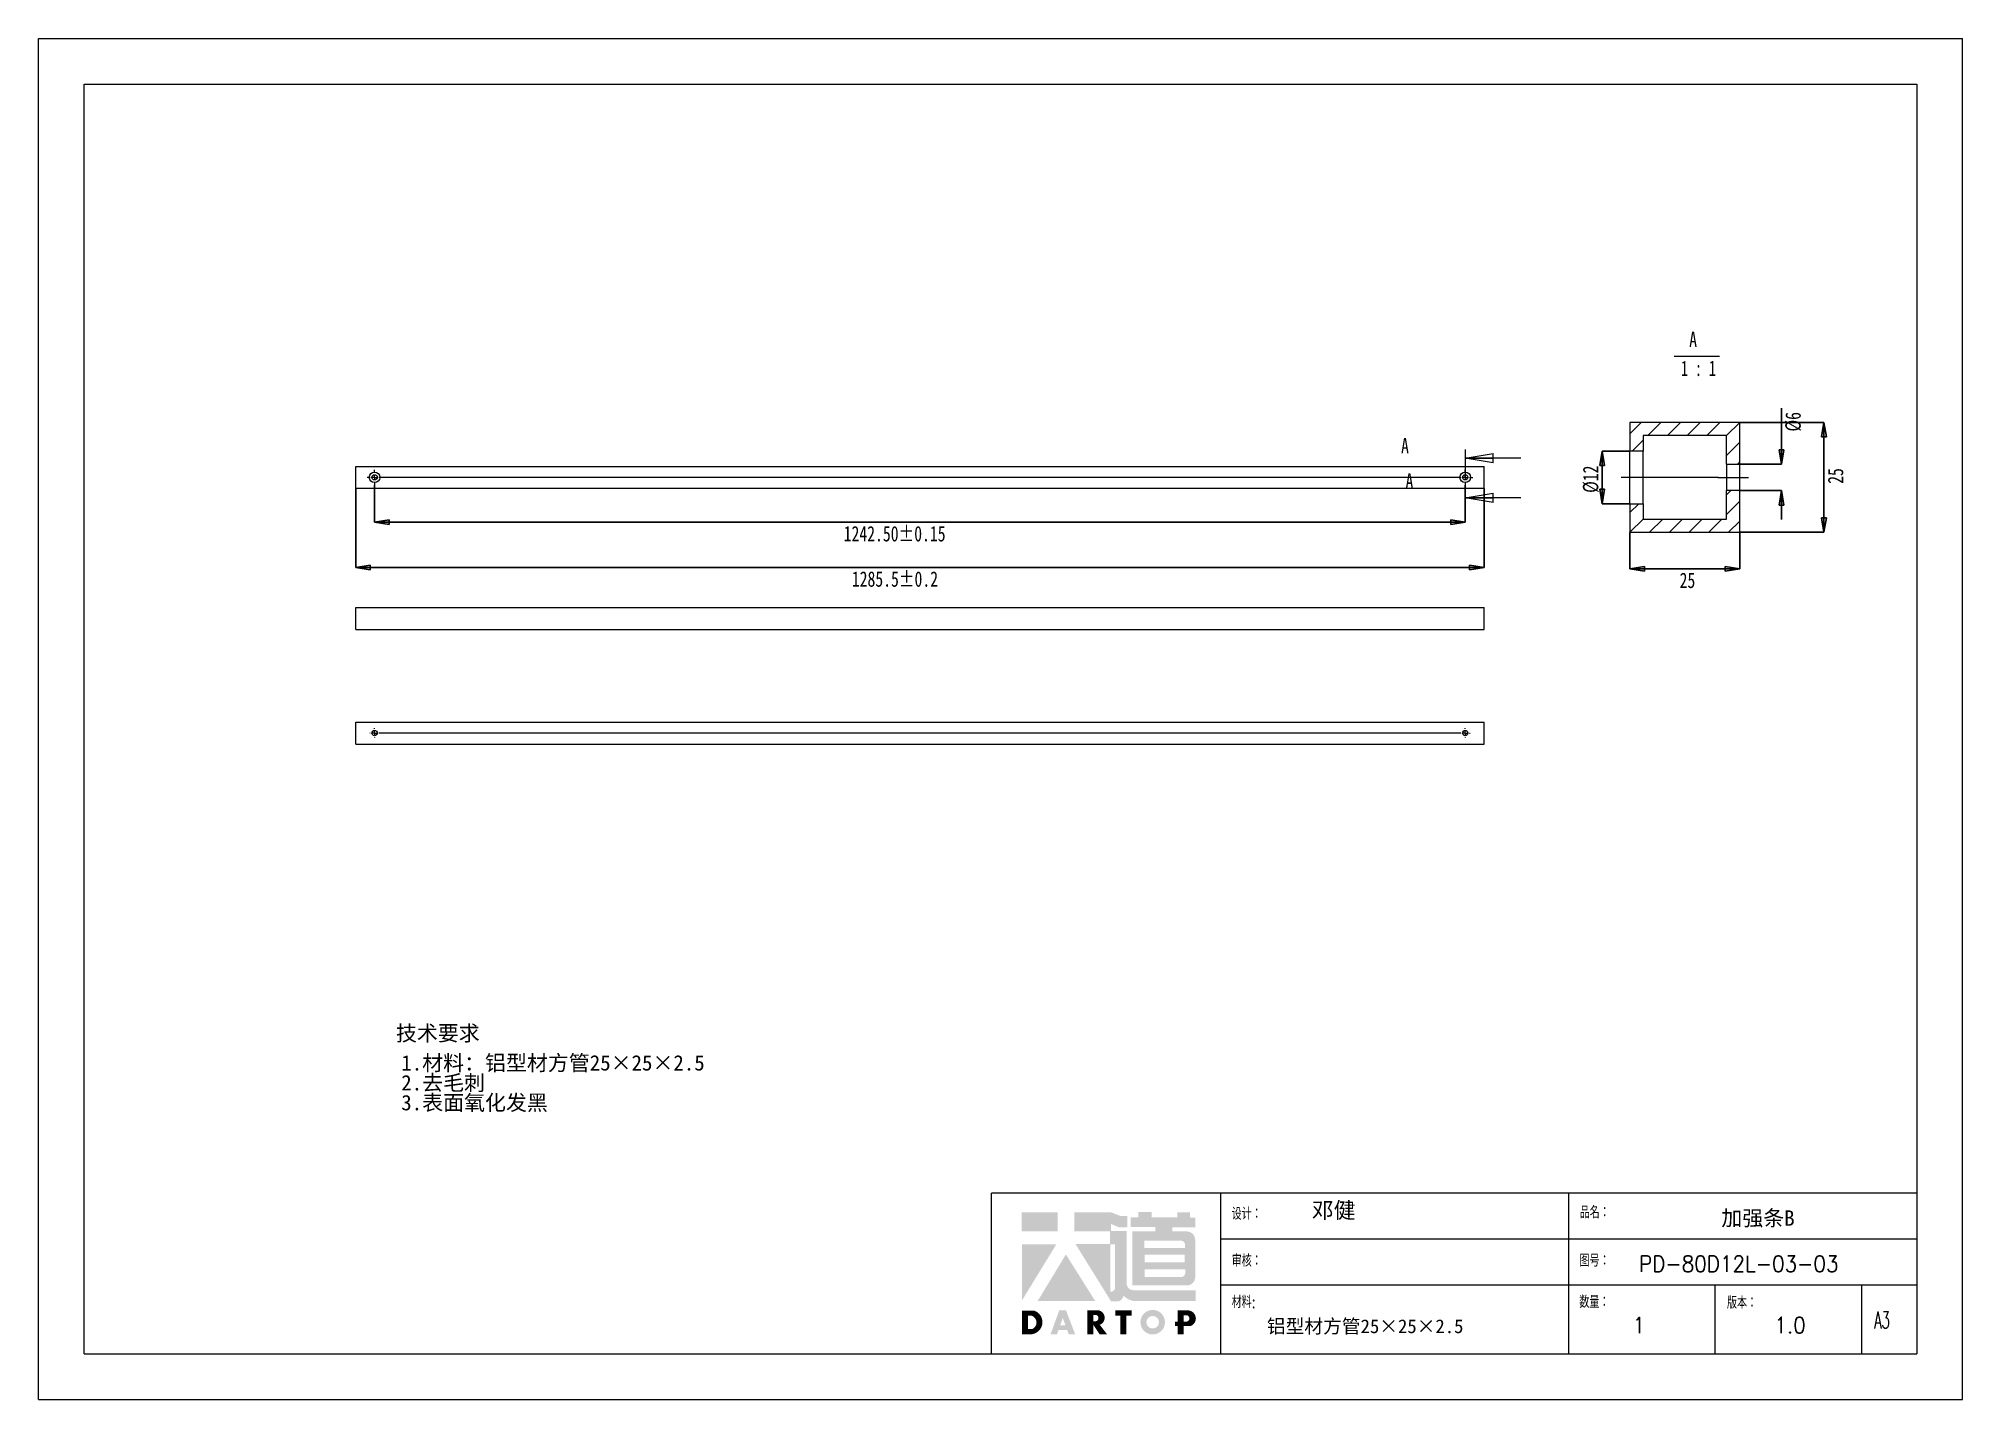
# Model space of a CAD drawing. Header units: millimetres. Extents: x 587 to 1026, y 9 to 319.
import ezdxf
from ezdxf.enums import TextEntityAlignment as Align

# ---------------------------------------------------------------- set-up
doc = ezdxf.new("R2010")
doc.units = ezdxf.units.MM
doc.header["$PDSIZE"] = -1
for name, pattern in [('SLD-中心线', [34.29, 30.48, -1.27, 1.27, -1.27]), ('SLD-实线', [0]), ('SLD-细-粗_点画线', [15.24, 6.35, -1.27, 1.27, -1.27, 5.08])]:
    doc.linetypes.add(name, pattern=pattern)
doc.layers.add('A-TITLEBLOCK', color=7, linetype='Continuous', lineweight=18)
doc.styles.add('HZ', font='')
doc.styles.add('SLDTEXTSTYLE0', font='TXT', dxfattribs={"width": 0.75, "bigfont": 'bigfont'})
doc.styles.add('SLDTEXTSTYLE1', font='TXT', dxfattribs={"width": 0.571429, "bigfont": 'bigfont'})
doc.styles.add('SLDTEXTSTYLE3', font='TXT', dxfattribs={"width": 0.75})
doc.styles.add('SLDTEXTSTYLE4', font='TXT', dxfattribs={"width": 0.666667})
doc.styles.get('HZ').set_extended_font_data('SimSun')
doc.dimstyles.new('SLDDIMSTYLE0', dxfattribs={"dimtxt": 3.5, "dimasz": 3.302, "dimexe": 0, "dimexo": 0.0625, "dimgap": 0.875, "dimtad": 2, "dimdec": 1, "dimlfac": 5, "dimrnd": 1e-09, "dimzin": 12, "dimdsep": 46, "dimtxsty": 'SLDTEXTSTYLE3', "dimblk1": 'CLOSED', "dimblk2": 'CLOSED', "dimsah": 1, "dimcen": 0.09, "dimadec": 0, "dimazin": 0, "dimtol": 1, "dimtp": 0.2, "dimtm": 0.2, "dimtfac": 1, "dimtdec": 1, "dimtofl": 0, "dimtmove": 0, "dimatfit": 3, "dimldrblk": 'CLOSED', "dimfxl": 0, "dimtolj": 1, "dimarcsym": 0})
doc.dimstyles.new('SLDDIMSTYLE1', dxfattribs={"dimtxt": 3.5, "dimasz": 3.302, "dimexe": 0, "dimexo": 0.0625, "dimgap": 0.875, "dimtad": 2, "dimlfac": 5, "dimrnd": 1e-09, "dimzin": 4, "dimdsep": 46, "dimtxsty": 'SLDTEXTSTYLE3', "dimblk1": 'CLOSED', "dimblk2": 'CLOSED', "dimsah": 1, "dimcen": 0.09, "dimadec": 0, "dimazin": 0, "dimtol": 1, "dimtp": 0.15, "dimtm": 0.15, "dimtfac": 1, "dimtofl": 0, "dimtmove": 0, "dimatfit": 3, "dimldrblk": 'CLOSED', "dimfxl": 0, "dimtolj": 1, "dimarcsym": 0})
doc.dimstyles.new('SLDDIMSTYLE2', dxfattribs={"dimtxt": 3.5, "dimasz": 3.302, "dimexe": 0, "dimexo": 0.0625, "dimgap": 0.875, "dimtad": 2, "dimrnd": 1e-09, "dimzin": 12, "dimdsep": 46, "dimtxsty": 'SLDTEXTSTYLE3', "dimblk1": 'CLOSED', "dimblk2": 'CLOSED', "dimsah": 1, "dimcen": 0.09, "dimadec": 0, "dimazin": 0, "dimtfac": 1, "dimtofl": 0, "dimtmove": 0, "dimatfit": 3, "dimldrblk": 'CLOSED', "dimfxl": 0, "dimtolj": 1, "dimtzin": 12, "dimarcsym": 0})
doc.dimstyles.new('SLDDIMSTYLE3', dxfattribs={"dimtxt": 3.5, "dimasz": 3.302, "dimexe": 0, "dimexo": 0.0625, "dimgap": 0.875, "dimtad": 2, "dimrnd": 1e-09, "dimzin": 12, "dimdsep": 46, "dimtxsty": 'SLDTEXTSTYLE3', "dimblk1": 'CLOSED', "dimblk2": 'CLOSED', "dimsah": 1, "dimcen": 0.09, "dimadec": 0, "dimazin": 0, "dimtfac": 1, "dimtofl": 0, "dimtmove": 0, "dimatfit": 3, "dimldrblk": 'CLOSED', "dimfxl": 0, "dimtolj": 1, "dimtzin": 12, "dimarcsym": 0})

# ---------------------------------------------------------------- blocks, each defined once
blk = doc.blocks.new('_CLOSED')
at = {"color": 0, "linetype": 'ByBlock', "lineweight": -2}
for p, q in [((-1, 0.166667), (0, 0)), ((-1, 0.166667), (-1, -0.166667)), ((0, 0), (-1, -0.166667)), ((0, 0), (-1, 0))]:
    blk.add_line(p, q, dxfattribs=at)
blk = doc.blocks.new('*D3')
at = {"color": 0, "linetype": 'SLD-实线', "lineweight": -2, "transparency": 16777216}
for p, q in [((659.44, 216.12), (659.44, 198.14)), ((916.54, 216.12), (916.54, 198.14)), ((662.74, 198.14), (913.24, 198.14))]:
    blk.add_line(p, q, dxfattribs=at)
at = {"layer": 'Defpoints', "color": 0, "linetype": 'SLD-实线', "transparency": 16777216}
for p in [(659.44, 216.18), (916.54, 216.18), (916.54, 198.14)]:
    blk.add_point(p, dxfattribs=at)
at = {"color": 0, "linetype": 'SLD-实线', "lineweight": -2, "transparency": 16777216, "xscale": 3.302, "yscale": 3.302, "zscale": 3.302, "rotation": 180}
blk.add_blockref('_CLOSED', (659.44, 198.14), dxfattribs=at)
at = {"color": 0, "linetype": 'SLD-实线', "lineweight": -2, "transparency": 16777216, "xscale": 3.302, "yscale": 3.302, "zscale": 3.302}
blk.add_blockref('_CLOSED', (916.54, 198.14), dxfattribs=at)
at = {"color": 0, "linetype": 'SLD-实线', "lineweight": 0, "transparency": 16777216, "insert": (782.3, 197.27), "char_height": 3.5, "attachment_point": 2, "style": 'SLDTEXTSTYLE3'}
blk.add_mtext('\\A1;1285.5±0.2', dxfattribs=at)
blk = doc.blocks.new('*D4')
at = {"color": 0, "linetype": 'SLD-实线', "lineweight": -2, "transparency": 16777216}
for p, q in [((663.74, 216.92), (663.74, 208.47)), ((912.24, 216.92), (912.24, 208.47)), ((667.04, 208.47), (908.94, 208.47))]:
    blk.add_line(p, q, dxfattribs=at)
at = {"layer": 'Defpoints', "color": 0, "linetype": 'SLD-实线', "transparency": 16777216}
for p in [(663.74, 216.98), (912.24, 216.98), (912.24, 208.47)]:
    blk.add_point(p, dxfattribs=at)
at = {"color": 0, "linetype": 'SLD-实线', "lineweight": -2, "transparency": 16777216, "xscale": 3.302, "yscale": 3.302, "zscale": 3.302, "rotation": 180}
blk.add_blockref('_CLOSED', (663.74, 208.47), dxfattribs=at)
at = {"color": 0, "linetype": 'SLD-实线', "lineweight": -2, "transparency": 16777216, "xscale": 3.302, "yscale": 3.302, "zscale": 3.302}
blk.add_blockref('_CLOSED', (912.24, 208.47), dxfattribs=at)
at = {"color": 0, "linetype": 'SLD-实线', "lineweight": 0, "transparency": 16777216, "insert": (782.23, 207.59), "char_height": 3.5, "attachment_point": 2, "style": 'SLDTEXTSTYLE3'}
blk.add_mtext('\\A1;1242.50±0.15', dxfattribs=at)
blk = doc.blocks.new('SW_CENTERMARKSYMBOL_0')
at = {"color": 0, "linetype": 'SLD-实线', "lineweight": 0}
for p, q in [((-249.5, 0), (-250.2, 0)), ((-248.5, 0), (-249, 0)), ((-248.5, 1), (-248.5, 1.7)), ((-248.5, 0), (-248.5, 0.5)), ((-248.5, 0), (-248.5, -0.5)), ((-248.5, 0), (-248, 0)), ((-1, 0), (-247.5, 0)), ((0, 0), (-0.5, 0)), ((0, 1), (0, 1.7)), ((0, 0), (0, 0.5)), ((0, 0), (0, -0.5)), ((0, 0), (0.5, 0)), ((1, 0), (1.7, 0)), ((-248.5, -1), (-248.5, -1.7)), ((0, -1), (0, -1.7))]:
    blk.add_line(p, q, dxfattribs=at)
blk = doc.blocks.new('SW_CENTERMARKSYMBOL_1')
at = {"color": 0, "linetype": 'SLD-实线', "lineweight": 0}
for p, q in [((-249.5, 0), (-249.6, 0)), ((-248.5, 0), (-249, 0)), ((-248.5, 1), (-248.5, 1.1)), ((-248.5, 0), (-248.5, 0.5)), ((-248.5, 0), (-248.5, -0.5)), ((-248.5, 0), (-248, 0)), ((-1, 0), (-247.5, 0)), ((0, 0), (-0.5, 0)), ((0, 1), (0, 1.1)), ((0, 0), (0, 0.5)), ((0, 0), (0, -0.5)), ((0, 0), (0.5, 0)), ((1, 0), (1.1, 0)), ((-248.5, -1), (-248.5, -1.1)), ((0, -1), (0, -1.1))]:
    blk.add_line(p, q, dxfattribs=at)
blk = doc.blocks.new('SW_HATCH_0')
at = {"color": 0, "linetype": 'SLD-实线', "lineweight": 0}
for p, q in [((0.54, 18.5), (-2.01, 15.95)), ((5.03, 18.5), (2.03, 15.5)), ((9.52, 18.5), (6.52, 15.5)), ((14.01, 18.5), (11.01, 15.5)), ((18.5, 18.5), (15.5, 15.5)), ((22.99, 18.5), (19.99, 15.5)), ((0.99, 14.46), (-1.47, 12)), ((22.99, 14.01), (19.99, 11.01)), ((22.99, 9.52), (22.47, 9)), ((0, 0), (-2.01, -2.01)), ((20.96, 3), (19.99, 2.03)), ((22.99, 0.54), (19.99, -2.46)), ((0.99, -3.5), (-2.01, -6.5)), ((5.48, -3.5), (2.48, -6.5)), ((9.97, -3.5), (6.97, -6.5)), ((14.46, -3.5), (11.46, -6.5)), ((18.95, -3.5), (15.95, -6.5)), ((22.99, -3.95), (20.44, -6.5))]:
    blk.add_line(p, q, dxfattribs=at)
blk = doc.blocks.new('*D8')
at = {"color": 0, "linetype": 'SLD-实线', "lineweight": -2, "transparency": 16777216}
for p, q in [((949.71, 224.68), (943.42, 224.68)), ((943.42, 215.98), (943.42, 221.38)), ((949.71, 212.68), (943.42, 212.68))]:
    blk.add_line(p, q, dxfattribs=at)
at = {"layer": 'Defpoints', "color": 0, "linetype": 'SLD-实线', "transparency": 16777216}
for p in [(943.42, 224.68), (949.77, 224.68), (949.77, 212.68)]:
    blk.add_point(p, dxfattribs=at)
at = {"color": 0, "linetype": 'SLD-实线', "lineweight": -2, "transparency": 16777216, "xscale": 3.302, "yscale": 3.302, "zscale": 3.302}
for p, rotation in [((943.42, 224.68), 90), ((943.42, 212.68), 270)]:
    blk.add_blockref('_CLOSED', p, dxfattribs=dict(at, rotation=rotation))
at = {"color": 0, "linetype": 'SLD-实线', "lineweight": 0, "transparency": 16777216, "insert": (939.05, 218.26), "char_height": 3.5, "attachment_point": 2, "rotation": 90, "style": 'SLDTEXTSTYLE3'}
blk.add_mtext('\\A1;%%c12', dxfattribs=at)
blk = doc.blocks.new('*D9')
at = {"color": 0, "linetype": 'SLD-实线', "lineweight": -2, "transparency": 16777216}
for p, q in [((984.29, 224.98), (984.29, 234.41)), ((974.83, 221.68), (984.29, 221.68)), ((974.83, 215.68), (984.29, 215.68)), ((984.29, 212.38), (984.29, 209.07))]:
    blk.add_line(p, q, dxfattribs=at)
at = {"layer": 'Defpoints', "color": 0, "linetype": 'SLD-实线', "transparency": 16777216}
for p in [(974.77, 221.68), (984.29, 221.68), (974.77, 215.68)]:
    blk.add_point(p, dxfattribs=at)
at = {"color": 0, "linetype": 'SLD-实线', "lineweight": -2, "transparency": 16777216, "xscale": 3.302, "yscale": 3.302, "zscale": 3.302}
for p, rotation in [((984.29, 221.68), 270), ((984.29, 215.68), 90)]:
    blk.add_blockref('_CLOSED', p, dxfattribs=dict(at, rotation=rotation))
at = {"color": 0, "linetype": 'SLD-实线', "lineweight": 0, "transparency": 16777216, "insert": (985.17, 231.34), "char_height": 3.5, "attachment_point": 2, "rotation": 90, "style": 'SLDTEXTSTYLE3'}
blk.add_mtext('\\A1;%%c6', dxfattribs=at)
blk = doc.blocks.new('*D10')
at = {"color": 0, "linetype": 'SLD-实线', "lineweight": -2, "transparency": 16777216}
for p, q in [((974.83, 231.18), (993.98, 231.18)), ((993.98, 209.48), (993.98, 227.88)), ((974.83, 206.18), (993.98, 206.18))]:
    blk.add_line(p, q, dxfattribs=at)
at = {"layer": 'Defpoints', "color": 0, "linetype": 'SLD-实线', "transparency": 16777216}
for p in [(974.77, 231.18), (993.98, 231.18), (974.77, 206.18)]:
    blk.add_point(p, dxfattribs=at)
at = {"color": 0, "linetype": 'SLD-实线', "lineweight": -2, "transparency": 16777216, "xscale": 3.302, "yscale": 3.302, "zscale": 3.302}
for p, rotation in [((993.98, 231.18), 90), ((993.98, 206.18), 270)]:
    blk.add_blockref('_CLOSED', p, dxfattribs=dict(at, rotation=rotation))
at = {"color": 0, "linetype": 'SLD-实线', "lineweight": 0, "transparency": 16777216, "insert": (994.86, 218.99), "char_height": 3.5, "attachment_point": 2, "rotation": 90, "style": 'SLDTEXTSTYLE3'}
blk.add_mtext('\\A1;25', dxfattribs=at)
blk = doc.blocks.new('*D11')
at = {"color": 0, "linetype": 'SLD-实线', "lineweight": -2, "transparency": 16777216}
for p, q in [((949.77, 206.12), (949.77, 197.85)), ((974.77, 206.12), (974.77, 197.85)), ((953.07, 197.85), (971.47, 197.85))]:
    blk.add_line(p, q, dxfattribs=at)
at = {"layer": 'Defpoints', "color": 0, "linetype": 'SLD-实线', "transparency": 16777216}
for p in [(949.77, 206.18), (974.77, 206.18), (974.77, 197.85)]:
    blk.add_point(p, dxfattribs=at)
at = {"color": 0, "linetype": 'SLD-实线', "lineweight": -2, "transparency": 16777216, "xscale": 3.302, "yscale": 3.302, "zscale": 3.302, "rotation": 180}
blk.add_blockref('_CLOSED', (949.77, 197.85), dxfattribs=at)
at = {"color": 0, "linetype": 'SLD-实线', "lineweight": -2, "transparency": 16777216, "xscale": 3.302, "yscale": 3.302, "zscale": 3.302}
blk.add_blockref('_CLOSED', (974.77, 197.85), dxfattribs=at)
at = {"color": 0, "linetype": 'SLD-实线', "lineweight": 0, "transparency": 16777216, "insert": (962.87, 196.97), "char_height": 3.5, "attachment_point": 2, "style": 'SLDTEXTSTYLE3'}
blk.add_mtext('\\A1;25', dxfattribs=at)
blk = doc.blocks.new('SW_NOTE_1')
at = {"color": 0, "linetype": 'SLD-实线', "lineweight": 0}
blk.add_line((-3.44, -1.03), (6.9, -1.03), dxfattribs=at)
at = {"color": 0, "linetype": 'Continuous', "lineweight": 0, "char_height": 3.5, "attachment_point": 1}
for s, insert, style in [('A', (0, 4.51), 'SLDTEXTSTYLE3'), (' 1 : 1', (-3.44, -2.07), 'SLDTEXTSTYLE4')]:
    blk.add_mtext(s, dxfattribs=dict(at, insert=insert, style=style))
blk = doc.blocks.new('SW_NOTE_0')
at = {"color": 0, "linetype": 'Continuous', "lineweight": 0, "char_height": 3.5, "attachment_point": 1, "style": 'HZ'}
for s, insert in [('    技术要求', (-11.45, 6.67)), ('1.材料：铝型材方管25×25×2.5', (-0.72, -0.09)), ('2.去毛刺', (-0.72, -4.62)), ('3.表面氧化发黑', (-0.72, -9.15))]:
    blk.add_mtext(s, dxfattribs=dict(at, insert=insert))
blk = doc.blocks.new('Dartop Logo')
at = {"true_color": 0xc40018}
h = blk.add_hatch(color=12, dxfattribs=at)
h.set_gradient(color1=(196, 0, 24), color2=(196, 0, 24), tint=1)
h.paths.add_polyline_path([(30.39, -3.87), (33.08, -5.04), (35.99, -5.04), (35.99, -1.19), (33.59, -1.19), (30.46, 0.05), (17.94, 0.05), (17.94, -6.46), (30.12, -6.46), (30.12, -6.59), (30.12, -10.75), (18.31, -10.75), (30.46, -30.31), (32.87, -30.31, 0.279375), (34.63, -28.6), (34.63, -28.51), (34.84, -28.51, 0.143145), (38.15, -30.2), (59.27, -30.2), (59.27, -26.49), (38.06, -26.49, -0.414214), (35.75, -24.18), (35.75, -6.26), (30.39, -6.26)])
h.paths.add_polyline_path([(30.25, -10.84), (31.8, -10.84), (31.8, -26.02, -0.088936), (30.9, -26.94), (30.24, -26.94)], flags=16)
h = blk.add_hatch(color=12, dxfattribs=at)
h.set_gradient(color1=(196, 0, 24), color2=(196, 0, 24), tint=1)
h.paths.add_polyline_path([(59.24, -1.73), (57.36, -1.73), (57.36, 0.06), (53.06, 0.06), (53.06, -1.64), (44.29, -1.64), (44.29, 0.15), (39.7, 0.15), (39.7, -1.67), (37.16, -1.67), (37.16, -4.97), (45.54, -4.97), (45.54, -6.42), (37.73, -6.42), (37.73, -24.88), (56.26, -24.88, 0.414214), (59.15, -21.99), (59.15, -9.35, 0.414214), (56.26, -6.46), (51.36, -6.46), (51.36, -5.03), (59.24, -5.03)])
h.paths.add_polyline_path([(54.21, -9.59, -0.414214), (55.66, -11.04), (55.66, -12.1), (41.79, -12.1), (41.79, -9.59)], flags=16)
h.paths.add_polyline_path([(55.57, -14.33), (55.57, -17.01), (41.88, -17.01), (41.88, -14.33)], flags=16)
h.paths.add_polyline_path([(55.75, -19.43), (55.75, -20.57, -0.414214), (54.3, -22.02), (41.88, -22.02), (41.88, -19.43)], flags=16)
h = blk.add_hatch(color=12, dxfattribs=at)
h.set_gradient(color1=(196, 0, 24), color2=(196, 0, 24), tint=1)
h.paths.add_polyline_path([(12.18, 0), (0, 0), (0, -6.37), (12.18, -6.37)])
h = blk.add_hatch(color=12, dxfattribs=at)
h.set_gradient(color1=(196, 0, 24), color2=(196, 0, 24), tint=1)
h.paths.add_polyline_path([(11.79, -10.83), (0.03, -10.83), (0.03, -30.03)])
h = blk.add_hatch(color=12, dxfattribs=at)
h.set_gradient(color1=(196, 0, 24), color2=(196, 0, 24), tint=1)
h.paths.add_polyline_path([(15.05, -14.31), (5.44, -30.15), (25.01, -30.15)])
at = {"true_color": 0x646464}
h = blk.add_hatch(color=251, dxfattribs=at)
h.set_gradient(color1=(100, 100, 100), color2=(100, 100, 100), tint=1)
h.paths.add_polyline_path([(4.15, -33.43), (0.11, -33.43), (0.11, -41.5), (3.51, -41.5, 0.793016)])
h.paths.add_polyline_path([(3.57, -39.73), (2.16, -39.73), (2.16, -35.19), (3.42, -35.19, -0.671361)], flags=16)
h = blk.add_hatch(color=251, dxfattribs=at)
h.set_gradient(color1=(100, 100, 100), color2=(100, 100, 100), tint=1)
h.paths.add_polyline_path([(15.08, -33.36), (12.78, -33.36), (9.82, -41.51), (12, -41.51), (12.51, -40.06), (15.46, -40.06), (15.99, -41.52), (18.19, -41.52)])
h.paths.add_polyline_path([(14.9, -38.51), (13.07, -38.51), (13.97, -35.95)], flags=16)
h = blk.add_hatch(color=251, dxfattribs=at)
h.set_gradient(color1=(100, 100, 100), color2=(100, 100, 100), tint=1)
h.paths.add_polyline_path([(26.27, -33.36), (22.3, -33.36), (22.3, -41.51), (24.4, -41.51), (24.4, -38.28), (26.55, -41.54), (29.09, -41.54), (26.61, -38.3, 0.744055)])
h.paths.add_polyline_path([(24.38, -37.08), (24.38, -34.94), (25.32, -34.94, -0.796809), (25.3, -37.08)], flags=16)
h = blk.add_hatch(color=251, dxfattribs=at)
h.set_gradient(color1=(100, 100, 100), color2=(100, 100, 100), tint=1)
h.paths.add_polyline_path([(37.44, -33.4), (31.88, -33.4), (31.88, -35.16), (33.61, -35.16), (33.61, -41.52), (35.69, -41.52), (35.69, -35.16), (37.44, -35.16)])
h = blk.add_hatch(color=251, dxfattribs=at)
h.set_gradient(color1=(100, 100, 100), color2=(100, 100, 100), tint=1)
h.paths.add_polyline_path([(40.46, -37.41, 1), (48.83, -37.41, 1)])
h.paths.add_polyline_path([(46.8, -37.41, -1), (42.5, -37.41, -1)], flags=16)
h = blk.add_hatch(color=251, dxfattribs=at)
h.set_gradient(color1=(100, 100, 100), color2=(100, 100, 100), tint=1)
h.paths.add_polyline_path([(56.85, -33.38), (56.73, -33.38), (53.19, -33.38), (53.19, -37.19), (52.26, -37.19), (52.26, -38.73), (53.18, -38.73), (53.18, -41.5), (55.24, -41.5), (55.24, -38.72), (57.51, -38.72, 0.812304)])
h.paths.add_polyline_path([(55.21, -37.18), (55.21, -35.05), (56.39, -35.05, -0.778213), (56.27, -37.18)], flags=16)
blk = doc.blocks.new('DT-A3-TITLE')
at = {"layer": 'A-TITLEBLOCK', "color": 7}
for p, q in [((0, 0), (0, 297)), ((0, 297), (420, 297)), ((420, 0), (420, 297)), ((10, 10), (10, 287)), ((10, 287), (410, 287)), ((410, 287), (410, 10)), ((208, 10), (208, 45)), ((410, 45), (208, 45)), ((258, 45), (258, 10)), ((334, 45), (334, 10)), ((410, 35), (258, 35)), ((258, 25), (410.08, 25)), ((366, 10), (366, 25)), ((398, 10), (398, 25)), ((10, 10), (410, 10)), ((0, 0), (420, 0))]:
    blk.add_line(p, q, dxfattribs=at)
at = {"layer": 'A-TITLEBLOCK', "xscale": 0.6400000000000001, "yscale": 0.6400000000000001, "zscale": 0.6400000000000001}
blk.add_blockref('Dartop Logo', (214.65, 40.81), dxfattribs=at)
at = {"style": 'SLDTEXTSTYLE0'}
for tag, p, height in [('#设计', (277.96, 38.52), 3.5), ('#品名', (349.32, 37.95), 3.5), ('#审核', (277.99, 28.1), 3.5), ('#材料说明', (268.15, 13.59), 3)]:
    blk.add_attdef(tag, p, '', height=height, dxfattribs=at)
at = {"style": 'SLDTEXTSTYLE1', "width": 0.913}
for tag, p in [('#图号', (349.38, 27.87)), ('#数量', (347.99, 14.46)), ('#版本', (378.92, 14.47))]:
    blk.add_attdef(tag, p, '', height=3.5, dxfattribs=at)
at = {"layer": 'A-TITLEBLOCK', "color": 7, "attachment_point": 1}
for s, insert, char_height, style in [('设计\\M+18146', (260.47, 41.87), 2.646, 'SLDTEXTSTYLE0'), ('\\M+19569\\M+196BC\\M+18146', (336.43, 42.19), 2.6458, 'SLDTEXTSTYLE0'), ('审\\M+18A6A\\M+18146', (260.47, 31.64), 2.6458, 'SLDTEXTSTYLE0'), ('图\\M+18D86\\M+18146', (336.4, 31.66), 2.6458, 'SLDTEXTSTYLE0'), ('\\M+18DDE\\M+197BF:', (260.47, 22.62), 2.6458, 'SLDTEXTSTYLE0'), ('\\M+19094\\M+197CA\\M+18146', (336.35, 22.64), 2.6458, 'SLDTEXTSTYLE0'), ('\\M+194C5\\M+1967B\\M+18146', (368.59, 22.48), 2.6458, 'SLDTEXTSTYLE0'), ('A3', (400.7, 19.21), 3.704, 'SLDTEXTSTYLE1')]:
    blk.add_mtext(s, dxfattribs=dict(at, insert=insert, char_height=char_height, style=style))

msp = doc.modelspace()

# ---------------------------------------------------------------- linework, layer by layer
at = {"color": 7, "linetype": 'SLD-实线', "lineweight": 15}
for p, q in [((974.7687, 231.1782), (949.7687, 231.1782)), ((949.7687, 231.1782), (949.7687, 224.6782)), ((971.7687, 228.1782), (952.7687, 228.1782)), ((952.7687, 228.1782), (952.7687, 224.6782)), ((971.7687, 221.6782), (971.7687, 228.1782)), ((974.7687, 221.6782), (974.7687, 231.1782)), ((949.7687, 212.6782), (949.7687, 224.6782)), ((952.7687, 224.6782), (949.7687, 224.6782)), ((952.7687, 212.6782), (952.7687, 224.6782)), ((659.4387, 216.1782), (659.4387, 221.1782)), ((659.4387, 221.1782), (916.5388, 221.1782)), ((916.5388, 216.1782), (916.5388, 221.1782)), ((971.7687, 221.6782), (971.7687, 215.6782)), ((971.7687, 221.6782), (974.7687, 221.6782)), ((974.7687, 215.6782), (974.7687, 221.6782)), ((659.4387, 216.1782), (916.5388, 216.1782)), ((974.7687, 215.6782), (971.7687, 215.6782)), ((971.7687, 209.1782), (971.7687, 215.6782)), ((974.7687, 206.1782), (974.7687, 215.6782)), ((949.7687, 212.6782), (952.7687, 212.6782)), ((949.7687, 212.6782), (949.7687, 206.1782)), ((952.7687, 212.6782), (952.7687, 209.1782)), ((949.7687, 206.1782), (974.7687, 206.1782)), ((952.7687, 209.1782), (971.7687, 209.1782)), ((659.4387, 184.007), (659.4387, 189.007)), ((659.4387, 189.007), (916.5388, 189.007)), ((916.5388, 184.007), (916.5388, 189.007)), ((659.4387, 184.007), (916.5388, 184.007)), ((659.4387, 157.9331), (659.4387, 162.9331)), ((659.4387, 162.9331), (916.5388, 162.9331)), ((916.5388, 157.9331), (916.5388, 162.9331)), ((659.4387, 157.9331), (916.5388, 157.9331))]:
    msp.add_line(p, q, dxfattribs=at)
at = {"color": 7, "linetype": 'SLD-细-粗_点画线', "lineweight": 0}
msp.add_line((912.2388, 225.0213), (912.2388, 212.0364), dxfattribs=at)
at = {"color": 7, "linetype": 'SLD-实线', "lineweight": 0}
for p, q in [((924.9388, 223.0213), (912.2388, 223.0213)), ((924.9388, 214.0364), (912.2388, 214.0364))]:
    msp.add_line(p, q, dxfattribs=at)
at = {"color": 7, "linetype": 'SLD-中心线', "lineweight": 0}
for p, q in [((969.9711, 218.6782), (947.7687, 218.6782)), ((952.7687, 218.6782), (949.7687, 218.6782)), ((969.7687, 218.6782), (976.7687, 218.6782))]:
    msp.add_line(p, q, dxfattribs=at)
at = {"color": 7, "linetype": 'SLD-实线', "lineweight": 15}
for centre, radius in [((663.7388, 218.6782), 1.2), ((663.7388, 218.6782), 0.6), ((912.2388, 218.6782), 1.2), ((912.2388, 218.6782), 0.6), ((663.7388, 160.4331), 0.6), ((912.2388, 160.4331), 0.6)]:
    msp.add_circle(centre, radius, dxfattribs=at)

# ---------------------------------------------------------------- block references
ref = msp.add_blockref('DT-A3-TITLE', (587.1598, 8.6389), dxfattribs=dict(xscale=1.043767296, yscale=1.043767296, zscale=1.043767296))
ref.add_attrib('#设计', '邓健', dxfattribs={"height": 3.65319, "style": 'HZ'}).set_placement((877.2863, 48.8407), align=Align.BOTTOM_LEFT)
ref.add_attrib('#材料说明', '铝型材方管25×25×2.5', dxfattribs={"height": 3.131302, "style": 'HZ'}).set_placement((867.0446, 22.8196), align=Align.BOTTOM_LEFT)
ref.add_attrib('#图号', 'PD-80D12L-03-03', (951.8342, 37.7296), dxfattribs={"height": 3.653186, "style": 'SLDTEXTSTYLE1', "width": 0.913})
ref.add_attrib('#数量', '1', (950.3823, 23.7293), dxfattribs={"height": 3.6532, "style": 'SLDTEXTSTYLE1', "width": 0.913})
ref.add_attrib('#版本', '1.0', (982.6692, 23.7412), dxfattribs={"height": 3.65319, "style": 'SLDTEXTSTYLE1', "width": 0.913})
at = {"color": 7, "linetype": 'Continuous', "lineweight": 0}
for name, p in [('SW_NOTE_1', (963.2618, 247.333)), ('SW_NOTE_0', (670.5321, 87.1586))]:
    msp.add_blockref(name, p, dxfattribs=at)
at = {"color": 7, "linetype": 'SLD-实线', "lineweight": 0}
for name, p in [('SW_HATCH_0', (951.7786, 212.6782)), ('SW_CENTERMARKSYMBOL_0', (912.2388, 218.6782)), ('SW_CENTERMARKSYMBOL_1', (912.2388, 160.4331))]:
    msp.add_blockref(name, p, dxfattribs=at)
at = {"color": 7, "linetype": 'SLD-实线', "lineweight": 0, "xscale": 6.35, "yscale": 6.35, "rotation": 180.0000000000004}
for p in [(912.2388, 223.0213), (912.2388, 214.0364)]:
    msp.add_blockref('_CLOSED', p, dxfattribs=at)

# ---------------------------------------------------------------- texts
at = {"color": 7, "linetype": 'Continuous', "char_height": 3.5, "attachment_point": 1, "style": 'SLDTEXTSTYLE3'}
for insert in [(897.6174, 227.6139), (898.6306, 219.592)]:
    msp.add_mtext('A', dxfattribs=dict(at, insert=insert))
at = {"color": 7, "linetype": 'Continuous', "lineweight": 0, "insert": (970.5954, 51.7162), "char_height": 3.5, "attachment_point": 1, "style": 'HZ'}
msp.add_mtext('加强条B', dxfattribs=at)

# ---------------------------------------------------------------- dimensions: what is measured, and where the dimension line sits
at = {"color": 7, "linetype": 'SLD-实线', "lineweight": 0}
for base, p1, p2, picture, middle in [((984.2936, 221.6782), (974.7687, 215.6782), (974.7687, 221.6782), '*D9', (984.2936, 231.3447)), ((943.4203, 224.6782), (949.7687, 212.6782), (949.7687, 224.6782), '*D8', (943.4203, 218.2601))]:
    dim = msp.add_linear_dim(base=base, p1=p1, p2=p2, angle=90, text='%%c<>', dimstyle='SLDDIMSTYLE2', dxfattribs=at)
    dim.commit()
    dim.dimension.update_dxf_attribs({"geometry": picture, "text_midpoint": middle, "dimtype": 160})
dim = msp.add_linear_dim(base=(993.9842, 231.1782), p1=(974.7687, 206.1782), p2=(974.7687, 231.1782), angle=90, dimstyle='SLDDIMSTYLE3', dxfattribs=at)
dim.commit()
dim.dimension.update_dxf_attribs({"geometry": '*D10', "text_midpoint": (993.9842, 218.9924), "dimtype": 160})
for base, p1, p2, dimstyle, picture, middle in [((916.5388, 198.1435), (659.4388, 216.1782), (916.5388, 216.1782), 'SLDDIMSTYLE0', '*D3', (782.2966, 198.1435)), ((912.2388, 208.4655), (663.7388, 216.9782), (912.2388, 216.9782), 'SLDDIMSTYLE1', '*D4', (782.2285, 208.4655)), ((974.7687, 197.8494), (949.7687, 206.1782), (974.7687, 206.1782), 'SLDDIMSTYLE3', '*D11', (962.8725, 197.8494))]:
    dim = msp.add_linear_dim(base=base, p1=p1, p2=p2, dimstyle=dimstyle, dxfattribs=at)
    dim.commit()
    dim.dimension.update_dxf_attribs({"geometry": picture, "text_midpoint": middle, "dimtype": 160})

doc.saveas('drawing.dxf')
